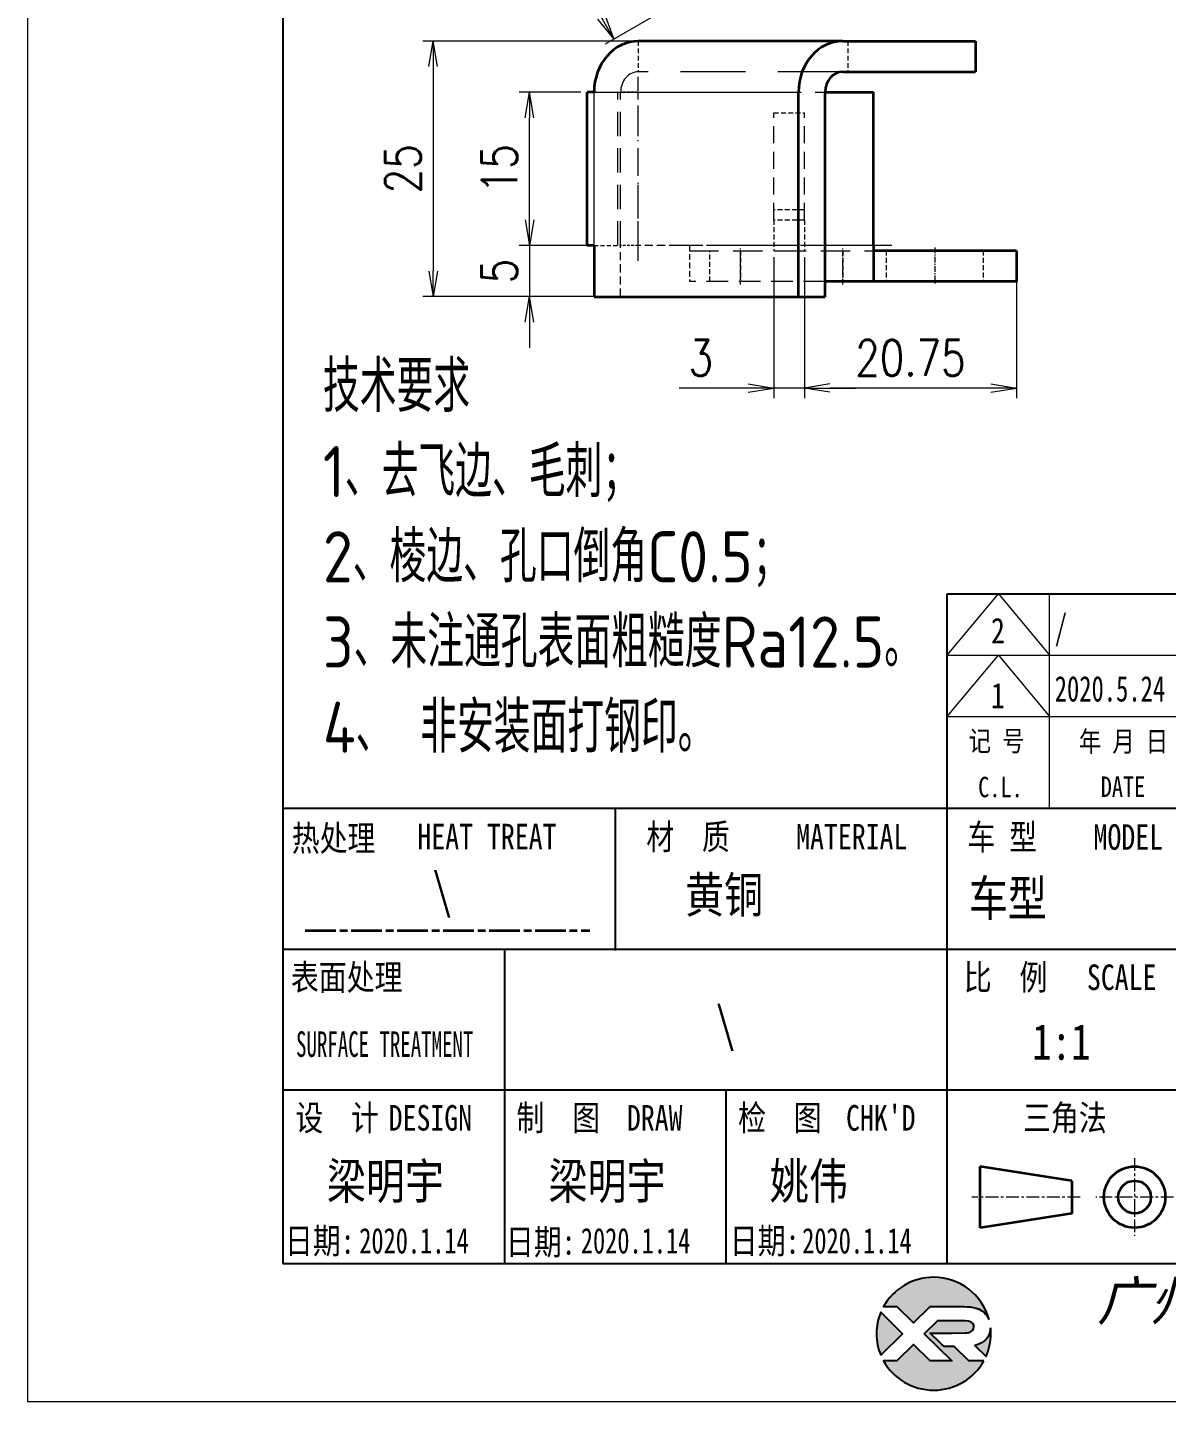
# Model space of a CAD drawing. Header units: millimetres. Extents: x 157477 to 225565, y -101889 to -80453.
# Drawn here: x 157825.9 to 157937.3, y -80930.9 to -80796.5 of the extents above; entities that cross this region are included whole.
import ezdxf
from ezdxf.enums import TextEntityAlignment as Align

# ---------------------------------------------------------------- set-up
doc = ezdxf.new("R2010")
doc.units = ezdxf.units.MM
doc.header["$LTSCALE"] = 0.5
for name, pattern in [('AM_ISO02W050x2', [3.75, 3, -0.75]), ('AM_ISO08W050x2', [9, 6, -0.75, 1.5, -0.75]), ('CENTER', [2, 1.25, -0.25, 0.25, -0.25]), ('DASHDOT', [18.5, 12, -3, 0.5, -3]), ('DASHED', [19.05, 12.7, -6.35])]:
    doc.linetypes.add(name, pattern=pattern)
for name, color, linetype in [('DIM', 3, 'Continuous'), ('layer 1', 7, 'Continuous'), ('图\\M+19E79\\M+195B6\\M+18E9A', 7, 'Continuous'), ('材质', 7, 'Continuous'), ('表面处理', 7, 'Continuous'), ('车型', 7, 'Continuous')]:
    doc.layers.add(name, color=color, linetype=linetype)
for name, color, linetype, lineweight in [('中心线', 2, 'AM_ISO08W050x2', 18), ('图框', 7, 'Continuous', 18), ('标注线', 3, 'Continuous', 18), ('热处理', 7, 'Continuous', 20), ('粗点划线', 6, 'AM_ISO08W050x2', 35), ('虚线', 1, 'AM_ISO02W050x2', 18)]:
    doc.layers.add(name, color=color, linetype=linetype, lineweight=lineweight)
doc.layers.add('打印-禁用', color=7, linetype='Continuous', lineweight=15, plot=False)
doc.styles.add('DIM', font='romans.shx', dxfattribs={"width": 0.8, "bigfont": 'bigfont.shx'})
doc.styles.add('STYLE1', font='')
doc.styles.add('国标', font='simfang.ttf', dxfattribs={"width": 0.8})
doc.styles.add('机械长仿宋', font='gbenor.shx', dxfattribs={"height": 1, "bigfont": 'gbcbig.shx'})
doc.styles.get('STYLE1').set_extended_font_data('SimSun')
doc.dimstyles.new('XR 1-1$0', dxfattribs={"dimtxt": 3.5, "dimasz": 2.5, "dimexe": 1, "dimexo": 0.625, "dimgap": 1.2, "dimtad": 1, "dimzin": 9, "dimdsep": 46, "dimtxsty": 'DIM', "dimblk": 'OPEN', "dimcen": 0, "dimclrd": 8, "dimclre": 8, "dimclrt": 2, "dimazin": 2, "dimtfac": 0.5, "dimtmove": 0, "dimatfit": 3, "dimldrblk": 'OPEN', "dimfxl": 0, "dimtolj": 2, "dimlwd": 18, "dimlwe": 18, "dimarcsym": 0})

# ---------------------------------------------------------------- blocks, each defined once
blk = doc.blocks.new('XR')
at = {"true_color": 0xfc8000}
h = blk.add_hatch(color=30, dxfattribs=at)
h.set_gradient(color1=(252, 128, 0), rotation=240, one_color=1, tint=1, name='INVCURVED')
edge = h.paths.add_edge_path()
edge.add_spline(control_points=[(-434.177, -5928.469), (-433.904, -5928.737), (-433.632, -5929.005), (-433.632, -5929.005), (-433.632, -5929.005), (-433.632, -5929.005), (-433.36, -5928.737), (-433.088, -5928.469)], knot_values=[0.5625, 0.5625, 0.5625, 0.5625, 0.625, 0.625, 0.625, 0.6251, 0.6875, 0.6875, 0.6875, 0.6875], degree=3, periodic=0)
edge.add_spline(control_points=[(-433.088, -5928.469), (-432.816, -5928.201), (-432.544, -5927.933), (-432.544, -5927.933), (-432.544, -5927.933), (-432.544, -5927.933), (-432.038, -5927.933), (-431.532, -5927.933)], knot_values=[0.4375, 0.4375, 0.4375, 0.4375, 0.5, 0.5, 0.5, 0.5001, 0.5625, 0.5625, 0.5625, 0.5625], degree=3, periodic=0)
edge.add_spline(control_points=[(-431.532, -5927.933), (-431.026, -5927.933), (-430.52, -5927.933), (-430.52, -5927.933), (-430.52, -5927.933), (-430, -5927.934), (-429.429, -5927.961), (-429.013, -5928.326)], knot_values=[0.25, 0.25, 0.25, 0.25, 0.3125, 0.3125, 0.3125, 0.3126, 0.4375, 0.4375, 0.4375, 0.4375], degree=3, periodic=0)
edge.add_spline(control_points=[(-429.013, -5928.326), (-428.879, -5928.444), (-428.778, -5928.59), (-428.708, -5928.75)], knot_values=[0.125, 0.125, 0.125, 0.125, 0.25, 0.25, 0.25, 0.25], degree=3, periodic=0)
edge.add_spline(control_points=[(-428.708, -5928.75), (-429.134, -5927.18), (-430.584, -5926.023), (-432.308, -5926.023)], knot_values=[0, 0, 0, 0, 0.125, 0.125, 0.125, 0.125], degree=3, periodic=0)
edge.add_spline(control_points=[(-432.308, -5926.023), (-433.716, -5926.023), (-434.941, -5926.794), (-435.575, -5927.933)], knot_values=[0.875, 0.875, 0.875, 0.875, 1, 1, 1, 1], degree=3, periodic=0)
edge.add_spline(control_points=[(-435.575, -5927.933), (-435.575, -5927.933), (-434.721, -5927.933), (-434.721, -5927.933), (-434.721, -5927.933), (-434.721, -5927.933), (-434.449, -5928.201), (-434.177, -5928.469)], knot_values=[0.6875, 0.6875, 0.6875, 0.6875, 0.8125, 0.8125, 0.8125, 0.8126, 0.875, 0.875, 0.875, 0.875], degree=3, periodic=0)
edge = h.paths.add_edge_path()
edge.add_spline(control_points=[(-434.79, -5929.264), (-435.039, -5929.018), (-435.337, -5928.724), (-435.536, -5928.528)], knot_values=[0.562504, 0.562504, 0.562504, 0.562504, 0.656252, 0.656252, 0.656252, 0.656252], degree=3, periodic=0)
edge.add_spline(control_points=[(-435.536, -5928.528), (-435.669, -5928.397), (-435.758, -5928.31), (-435.758, -5928.31), (-435.758, -5928.31), (-435.936, -5928.74), (-436.035, -5929.211), (-436.035, -5929.705)], knot_values=[0.25, 0.25, 0.25, 0.25, 0.312504, 0.312504, 0.312504, 0.312604, 0.562504, 0.562504, 0.562504, 0.562504], degree=3, periodic=0)
edge.add_spline(control_points=[(-436.035, -5929.705), (-436.035, -5930.199), (-435.936, -5930.67), (-435.758, -5931.1), (-435.758, -5931.1), (-435.404, -5930.751), (-435.05, -5930.403)], knot_values=[0.874998, 0.874998, 0.874998, 0.874998, 1.124998, 1.124998, 1.124998, 1.25, 1.25, 1.25, 1.25], degree=3, periodic=0)
edge.add_spline(control_points=[(-435.05, -5930.403), (-434.696, -5930.054), (-434.342, -5929.705), (-434.342, -5929.705), (-434.342, -5929.705), (-434.342, -5929.705), (-434.342, -5929.705), (-434.342, -5929.705)], knot_values=[0.749878, 0.749878, 0.749878, 0.749878, 0.874875, 0.874875, 0.874875, 0.874936, 0.874998, 0.874998, 0.874998, 0.874998], degree=3, periodic=0)
edge.add_spline(control_points=[(-434.342, -5929.705), (-434.342, -5929.705), (-434.342, -5929.705), (-434.342, -5929.705)], knot_values=[0.749634, 0.749634, 0.749634, 0.749634, 0.749817, 0.749817, 0.749817, 0.749817], degree=3, periodic=0)
edge.add_spline(control_points=[(-434.346, -5929.701), (-434.347, -5929.7), (-434.349, -5929.698), (-434.351, -5929.696)], knot_values=[0.738281, 0.738281, 0.738281, 0.738281, 0.742188, 0.742188, 0.742188, 0.742188], degree=3, periodic=0)
edge.add_spline(control_points=[(-434.351, -5929.696), (-434.357, -5929.69), (-434.366, -5929.682), (-434.377, -5929.671)], knot_values=[0.726563, 0.726563, 0.726563, 0.726563, 0.738281, 0.738281, 0.738281, 0.738281], degree=3, periodic=0)
edge.add_spline(control_points=[(-434.377, -5929.671), (-434.385, -5929.663), (-434.393, -5929.655), (-434.403, -5929.645)], knot_values=[0.718751, 0.718751, 0.718751, 0.718751, 0.726563, 0.726563, 0.726563, 0.726563], degree=3, periodic=0)
edge.add_spline(control_points=[(-434.403, -5929.645), (-434.422, -5929.626), (-434.446, -5929.603), (-434.473, -5929.576)], knot_values=[0.703126, 0.703126, 0.703126, 0.703126, 0.718751, 0.718751, 0.718751, 0.718751], degree=3, periodic=0)
edge.add_spline(control_points=[(-434.473, -5929.576), (-434.5, -5929.55), (-434.53, -5929.52), (-434.563, -5929.487)], knot_values=[0.687501, 0.687501, 0.687501, 0.687501, 0.703126, 0.703126, 0.703126, 0.703126], degree=3, periodic=0)
edge.add_spline(control_points=[(-434.563, -5929.487), (-434.63, -5929.422), (-434.707, -5929.345), (-434.79, -5929.264)], knot_values=[0.656252, 0.656252, 0.656252, 0.656252, 0.687501, 0.687501, 0.687501, 0.687501], degree=3, periodic=0)
at = {"true_color": 0x0348ff}
h = blk.add_hatch(color=160, dxfattribs=at)
h.set_gradient(color1=(3, 72, 255), color2=(0, 41, 153), one_color=1, tint=0.3, name='HEMISPHERICAL')
edge = h.paths.add_edge_path()
edge.add_spline(control_points=[(-432.536, -5929.667), (-432.259, -5929.946), (-431.94, -5930.226), (-431.664, -5930.506), (-431.664, -5930.506), (-431.664, -5930.506), (-431.662, -5930.508), (-431.658, -5930.511)], knot_values=[0.736842, 0.736842, 0.736842, 0.736842, 0.789474, 0.789474, 0.789474, 0.789574, 0.802633, 0.802633, 0.802633, 0.802633], degree=3, periodic=0)
edge.add_spline(control_points=[(-431.658, -5930.511), (-431.655, -5930.515), (-431.65, -5930.519), (-431.646, -5930.524)], knot_values=[0.802633, 0.802633, 0.802633, 0.802633, 0.815791, 0.815791, 0.815791, 0.815791], degree=3, periodic=0)
edge.add_spline(control_points=[(-431.646, -5930.524), (-431.644, -5930.526), (-431.641, -5930.528), (-431.639, -5930.53)], knot_values=[0.815791, 0.815791, 0.815791, 0.815791, 0.82237, 0.82237, 0.82237, 0.82237], degree=3, periodic=0)
edge.add_spline(control_points=[(-431.639, -5930.53), (-431.637, -5930.533), (-431.635, -5930.534), (-431.634, -5930.536)], knot_values=[0.82237, 0.82237, 0.82237, 0.82237, 0.828949, 0.828949, 0.828949, 0.828949], degree=3, periodic=0)
edge.add_spline(control_points=[(-431.628, -5930.542), (-431.628, -5930.542), (-431.628, -5930.542), (-431.628, -5930.542), (-431.628, -5930.542), (-431.628, -5930.542), (-431.587, -5930.542), (-431.525, -5930.542)], knot_values=[0.841901, 0.841901, 0.841901, 0.841901, 0.842105, 0.842105, 0.842105, 0.842205, 0.855264, 0.855264, 0.855264, 0.855264], degree=3, periodic=0)
edge.add_spline(control_points=[(-431.525, -5930.542), (-431.463, -5930.542), (-431.38, -5930.542), (-431.298, -5930.543)], knot_values=[0.855264, 0.855264, 0.855264, 0.855264, 0.868422, 0.868422, 0.868422, 0.868422], degree=3, periodic=0)
edge.add_spline(control_points=[(-431.298, -5930.543), (-431.256, -5930.543), (-431.215, -5930.543), (-431.176, -5930.543)], knot_values=[0.868422, 0.868422, 0.868422, 0.868422, 0.875, 0.875, 0.875, 0.875], degree=3, periodic=0)
edge.add_spline(control_points=[(-431.176, -5930.543), (-431.138, -5930.543), (-431.101, -5930.543), (-431.07, -5930.543)], knot_values=[0.875, 0.875, 0.875, 0.875, 0.881579, 0.881579, 0.881579, 0.881579], degree=3, periodic=0)
edge.add_spline(control_points=[(-431.07, -5930.543), (-431.055, -5930.543), (-431.041, -5930.543), (-431.028, -5930.543)], knot_values=[0.881579, 0.881579, 0.881579, 0.881579, 0.884869, 0.884869, 0.884869, 0.884869], degree=3, periodic=0)
edge.add_spline(control_points=[(-431.028, -5930.543), (-431.016, -5930.543), (-431.005, -5930.543), (-430.996, -5930.543)], knot_values=[0.884869, 0.884869, 0.884869, 0.884869, 0.888158, 0.888158, 0.888158, 0.888158], degree=3, periodic=0)
edge.add_spline(control_points=[(-430.996, -5930.543), (-430.991, -5930.543), (-430.987, -5930.543), (-430.984, -5930.543)], knot_values=[0.888158, 0.888158, 0.888158, 0.888158, 0.889803, 0.889803, 0.889803, 0.889803], degree=3, periodic=0)
edge.add_spline(control_points=[(-430.984, -5930.543), (-430.98, -5930.543), (-430.977, -5930.543), (-430.975, -5930.543)], knot_values=[0.889803, 0.889803, 0.889803, 0.889803, 0.891447, 0.891447, 0.891447, 0.891447], degree=3, periodic=0)
edge.add_spline(control_points=[(-430.975, -5930.543), (-430.973, -5930.543), (-430.972, -5930.543), (-430.971, -5930.543)], knot_values=[0.891447, 0.891447, 0.891447, 0.891447, 0.89227, 0.89227, 0.89227, 0.89227], degree=3, periodic=0)
edge.add_spline(control_points=[(-430.971, -5930.543), (-430.971, -5930.543), (-430.97, -5930.543), (-430.969, -5930.543)], knot_values=[0.89227, 0.89227, 0.89227, 0.89227, 0.893092, 0.893092, 0.893092, 0.893092], degree=3, periodic=0)
edge.add_spline(control_points=[(-430.969, -5930.543), (-430.969, -5930.543), (-430.969, -5930.543), (-430.968, -5930.543)], knot_values=[0.893092, 0.893092, 0.893092, 0.893092, 0.893503, 0.893503, 0.893503, 0.893503], degree=3, periodic=0)
edge.add_spline(control_points=[(-430.968, -5930.543), (-430.968, -5930.543), (-430.968, -5930.543), (-430.968, -5930.543)], knot_values=[0.893503, 0.893503, 0.893503, 0.893503, 0.893914, 0.893914, 0.893914, 0.893914], degree=3, periodic=0)
edge.add_spline(control_points=[(-430.968, -5930.543), (-430.968, -5930.543), (-430.968, -5930.543), (-430.967, -5930.543)], knot_values=[0.893914, 0.893914, 0.893914, 0.893914, 0.89412, 0.89412, 0.89412, 0.89412], degree=3, periodic=0)
edge.add_spline(control_points=[(-430.967, -5930.543), (-430.967, -5930.543), (-430.967, -5930.543), (-430.967, -5930.543)], knot_values=[0.89412, 0.89412, 0.89412, 0.89412, 0.894326, 0.894326, 0.894326, 0.894326], degree=3, periodic=0)
edge.add_spline(control_points=[(-430.967, -5930.543), (-430.967, -5930.543), (-430.967, -5930.543), (-430.967, -5930.543)], knot_values=[0.894428, 0.894428, 0.894428, 0.894428, 0.894531, 0.894531, 0.894531, 0.894531], degree=3, periodic=0)
edge.add_spline(control_points=[(-430.967, -5930.543), (-430.967, -5930.543), (-430.967, -5930.543), (-430.967, -5930.543)], knot_values=[0.894531, 0.894531, 0.894531, 0.894531, 0.894583, 0.894583, 0.894583, 0.894583], degree=3, periodic=0)
edge.add_spline(control_points=[(-430.967, -5930.543), (-430.967, -5930.543), (-430.967, -5930.543), (-430.967, -5930.543), (-430.967, -5930.543), (-430.967, -5930.543), (-430.73, -5930.777), (-430.493, -5931.01)], knot_values=[0.894685, 0.894685, 0.894685, 0.894685, 0.894737, 0.894737, 0.894737, 0.894837, 0.921052, 0.921052, 0.921052, 0.921052], degree=3, periodic=0)
edge.add_spline(control_points=[(-430.493, -5931.01), (-430.257, -5931.244), (-430.02, -5931.477), (-430.02, -5931.477)], knot_values=[0.921052, 0.921052, 0.921052, 0.921052, 0.947368, 0.947368, 0.947368, 0.947368], degree=3, periodic=0)
edge.add_spline(control_points=[(-430.02, -5931.477), (-430.02, -5931.477), (-430.02, -5931.477), (-430.02, -5931.477)], knot_values=[0.947522, 0.947522, 0.947522, 0.947522, 0.947573, 0.947573, 0.947573, 0.947573], degree=3, periodic=0)
edge.add_spline(control_points=[(-430.02, -5931.477), (-430.02, -5931.477), (-430.02, -5931.477), (-430.02, -5931.477)], knot_values=[0.947573, 0.947573, 0.947573, 0.947573, 0.947676, 0.947676, 0.947676, 0.947676], degree=3, periodic=0)
edge.add_spline(control_points=[(-430.02, -5931.477), (-430.019, -5931.477), (-430.019, -5931.477), (-430.019, -5931.477)], knot_values=[0.947676, 0.947676, 0.947676, 0.947676, 0.947779, 0.947779, 0.947779, 0.947779], degree=3, periodic=0)
edge.add_spline(control_points=[(-430.019, -5931.477), (-430.019, -5931.477), (-430.019, -5931.477), (-430.019, -5931.477)], knot_values=[0.947779, 0.947779, 0.947779, 0.947779, 0.947984, 0.947984, 0.947984, 0.947984], degree=3, periodic=0)
edge.add_spline(control_points=[(-430.019, -5931.477), (-430.019, -5931.477), (-430.019, -5931.477), (-430.019, -5931.477)], knot_values=[0.947984, 0.947984, 0.947984, 0.947984, 0.94819, 0.94819, 0.94819, 0.94819], degree=3, periodic=0)
edge.add_spline(control_points=[(-430.019, -5931.477), (-430.019, -5931.477), (-430.018, -5931.477), (-430.018, -5931.477)], knot_values=[0.94819, 0.94819, 0.94819, 0.94819, 0.948601, 0.948601, 0.948601, 0.948601], degree=3, periodic=0)
edge.add_spline(control_points=[(-430.018, -5931.477), (-430.018, -5931.477), (-430.017, -5931.477), (-430.017, -5931.477)], knot_values=[0.948601, 0.948601, 0.948601, 0.948601, 0.949012, 0.949012, 0.949012, 0.949012], degree=3, periodic=0)
edge.add_spline(control_points=[(-430.017, -5931.477), (-430.016, -5931.477), (-430.015, -5931.477), (-430.013, -5931.477)], knot_values=[0.949012, 0.949012, 0.949012, 0.949012, 0.949834, 0.949834, 0.949834, 0.949834], degree=3, periodic=0)
edge.add_spline(control_points=[(-430.013, -5931.477), (-430.012, -5931.477), (-430.01, -5931.477), (-430.009, -5931.477)], knot_values=[0.949834, 0.949834, 0.949834, 0.949834, 0.950657, 0.950657, 0.950657, 0.950657], degree=3, periodic=0)
edge.add_spline(control_points=[(-430.009, -5931.477), (-430.005, -5931.477), (-430.001, -5931.477), (-429.995, -5931.477)], knot_values=[0.950657, 0.950657, 0.950657, 0.950657, 0.952301, 0.952301, 0.952301, 0.952301], degree=3, periodic=0)
edge.add_spline(control_points=[(-429.995, -5931.477), (-429.99, -5931.477), (-429.984, -5931.477), (-429.978, -5931.477)], knot_values=[0.952301, 0.952301, 0.952301, 0.952301, 0.953946, 0.953946, 0.953946, 0.953946], degree=3, periodic=0)
edge.add_spline(control_points=[(-429.978, -5931.477), (-429.964, -5931.477), (-429.948, -5931.477), (-429.929, -5931.477)], knot_values=[0.953946, 0.953946, 0.953946, 0.953946, 0.957236, 0.957236, 0.957236, 0.957236], degree=3, periodic=0)
edge.add_spline(control_points=[(-429.929, -5931.477), (-429.911, -5931.477), (-429.89, -5931.477), (-429.867, -5931.477)], knot_values=[0.957236, 0.957236, 0.957236, 0.957236, 0.960525, 0.960525, 0.960525, 0.960525], degree=3, periodic=0)
edge.add_spline(control_points=[(-429.867, -5931.477), (-429.821, -5931.477), (-429.767, -5931.477), (-429.71, -5931.477)], knot_values=[0.960525, 0.960525, 0.960525, 0.960525, 0.967104, 0.967104, 0.967104, 0.967104], degree=3, periodic=0)
edge.add_spline(control_points=[(-429.71, -5931.477), (-429.653, -5931.477), (-429.591, -5931.477), (-429.53, -5931.477)], knot_values=[0.967104, 0.967104, 0.967104, 0.967104, 0.973683, 0.973683, 0.973683, 0.973683], degree=3, periodic=0)
edge.add_spline(control_points=[(-429.53, -5931.477), (-429.408, -5931.477), (-429.286, -5931.477), (-429.194, -5931.477)], knot_values=[0.973683, 0.973683, 0.973683, 0.973683, 0.98684, 0.98684, 0.98684, 0.98684], degree=3, periodic=0)
edge.add_spline(control_points=[(-429.194, -5931.477), (-429.102, -5931.477), (-429.041, -5931.477), (-429.041, -5931.477), (-429.675, -5932.616), (-430.9, -5933.387), (-432.308, -5933.387)], knot_values=[0.98684, 0.98684, 0.98684, 0.98684, 1, 1, 1, 1.052632, 1.052632, 1.052632, 1.052632], degree=3, periodic=0)
edge.add_spline(control_points=[(-432.308, -5933.387), (-433.716, -5933.387), (-434.941, -5932.616), (-435.575, -5931.477), (-435.575, -5931.477), (-435.575, -5931.477), (-435.361, -5931.477), (-435.148, -5931.477)], knot_values=[0.052632, 0.052632, 0.052632, 0.052632, 0.105263, 0.105263, 0.105263, 0.105363, 0.131579, 0.131579, 0.131579, 0.131579], degree=3, periodic=0)
edge.add_spline(control_points=[(-435.148, -5931.477), (-434.934, -5931.477), (-434.721, -5931.477), (-434.721, -5931.477), (-434.721, -5931.477), (-434.721, -5931.477), (-434.449, -5931.209), (-434.176, -5930.941)], knot_values=[0.131579, 0.131579, 0.131579, 0.131579, 0.157895, 0.157895, 0.157895, 0.157995, 0.184211, 0.184211, 0.184211, 0.184211], degree=3, periodic=0)
edge.add_spline(control_points=[(-434.176, -5930.941), (-433.904, -5930.673), (-433.632, -5930.405), (-433.632, -5930.405), (-433.632, -5930.405), (-433.632, -5930.405), (-433.36, -5930.673), (-433.088, -5930.941)], knot_values=[0.184211, 0.184211, 0.184211, 0.184211, 0.210526, 0.210526, 0.210526, 0.210626, 0.236842, 0.236842, 0.236842, 0.236842], degree=3, periodic=0)
edge.add_spline(control_points=[(-433.088, -5930.941), (-432.816, -5931.209), (-432.544, -5931.477), (-432.544, -5931.477), (-432.544, -5931.477), (-432.544, -5931.477), (-432.189, -5931.477), (-431.834, -5931.477)], knot_values=[0.236842, 0.236842, 0.236842, 0.236842, 0.263158, 0.263158, 0.263158, 0.263258, 0.289474, 0.289474, 0.289474, 0.289474], degree=3, periodic=0)
edge.add_spline(control_points=[(-431.834, -5931.477), (-431.479, -5931.477), (-431.124, -5931.477), (-431.124, -5931.477), (-431.124, -5931.477), (-431.124, -5931.477), (-431.574, -5931.034), (-432.023, -5930.591)], knot_values=[0.289474, 0.289474, 0.289474, 0.289474, 0.315789, 0.315789, 0.315789, 0.315889, 0.342105, 0.342105, 0.342105, 0.342105], degree=3, periodic=0)
edge.add_spline(control_points=[(-432.023, -5930.591), (-432.473, -5930.148), (-432.923, -5929.705), (-432.923, -5929.705), (-432.923, -5929.705), (-432.923, -5929.705), (-432.714, -5929.499), (-432.505, -5929.293)], knot_values=[0.342105, 0.342105, 0.342105, 0.342105, 0.368421, 0.368421, 0.368421, 0.368521, 0.394737, 0.394737, 0.394737, 0.394737], degree=3, periodic=0)
edge.add_spline(control_points=[(-432.505, -5929.293), (-432.296, -5929.087), (-432.087, -5928.881), (-432.087, -5928.881)], knot_values=[0.394737, 0.394737, 0.394737, 0.394737, 0.421053, 0.421053, 0.421053, 0.421053], degree=3, periodic=0)
edge.add_spline(control_points=[(-432.087, -5928.881), (-432.087, -5928.881), (-432.057, -5928.855), (-432.057, -5928.855)], knot_values=[0.421053, 0.421053, 0.421053, 0.421053, 0.473684, 0.473684, 0.473684, 0.473684], degree=3, periodic=0)
edge.add_spline(control_points=[(-432.057, -5928.855), (-432.057, -5928.855), (-432.057, -5928.855), (-432.057, -5928.855), (-432.057, -5928.855), (-432.057, -5928.855), (-430.403, -5928.855), (-430.262, -5928.855)], knot_values=[0.473684, 0.473684, 0.473684, 0.473684, 0.5, 0.5, 0.5, 0.5001, 0.526316, 0.526316, 0.526316, 0.526316], degree=3, periodic=0)
edge.add_spline(control_points=[(-430.262, -5928.855), (-429.538, -5928.855), (-429.618, -5929.401), (-429.833, -5929.547)], knot_values=[0.526316, 0.526316, 0.526316, 0.526316, 0.578947, 0.578947, 0.578947, 0.578947], degree=3, periodic=0)
edge.add_spline(control_points=[(-429.833, -5929.547), (-429.935, -5929.616), (-430.078, -5929.65), (-430.262, -5929.65), (-430.262, -5929.65), (-430.262, -5929.65), (-430.485, -5929.654), (-430.708, -5929.658)], knot_values=[0.578947, 0.578947, 0.578947, 0.578947, 0.631579, 0.631579, 0.631579, 0.631679, 0.657895, 0.657895, 0.657895, 0.657895], degree=3, periodic=0)
edge.add_spline(control_points=[(-430.708, -5929.658), (-430.93, -5929.663), (-431.153, -5929.667), (-431.153, -5929.667), (-431.153, -5929.667), (-431.153, -5929.667), (-432.536, -5929.667), (-432.536, -5929.667)], knot_values=[0.657895, 0.657895, 0.657895, 0.657895, 0.684211, 0.684211, 0.684211, 0.684311, 0.736842, 0.736842, 0.736842, 0.736842], degree=3, periodic=0)
edge = h.paths.add_edge_path()
edge.add_spline(control_points=[(-428.601, -5929.324), (-428.614, -5929.668), (-428.762, -5930.004), (-429.056, -5930.22)], knot_values=[0.8, 0.8, 0.8, 0.8, 1, 1, 1, 1], degree=3, periodic=0)
edge.add_spline(control_points=[(-429.056, -5930.22), (-429.22, -5930.339), (-429.415, -5930.425), (-429.614, -5930.479)], knot_values=[0.6, 0.6, 0.6, 0.6, 0.8, 0.8, 0.8, 0.8], degree=3, periodic=0)
edge.add_spline(control_points=[(-429.614, -5930.479), (-429.614, -5930.479), (-428.895, -5931.186), (-428.895, -5931.186), (-428.895, -5931.186), (-428.694, -5930.733), (-428.581, -5930.232), (-428.581, -5929.705)], knot_values=[0.2, 0.2, 0.2, 0.2, 0.4, 0.4, 0.4, 0.4001, 0.6, 0.6, 0.6, 0.6], degree=3, periodic=0)
edge.add_spline(control_points=[(-428.581, -5929.705), (-428.581, -5929.576), (-428.588, -5929.449), (-428.601, -5929.324)], knot_values=[0, 0, 0, 0, 0.2, 0.2, 0.2, 0.2], degree=3, periodic=0)
at = {"layer": 'layer 1', "color": 30}
for points, knots in [([(-432.308, -5926.023), (-430.584, -5926.023), (-429.134, -5927.18), (-428.708, -5928.75), (-428.708, -5928.75), (-428.778, -5928.59), (-428.879, -5928.444), (-429.013, -5928.326), (-429.013, -5928.326), (-429.429, -5927.961), (-430, -5927.934), (-430.52, -5927.933), (-430.52, -5927.933), (-430.52, -5927.933), (-432.544, -5927.933), (-432.544, -5927.933), (-432.544, -5927.933), (-432.544, -5927.933), (-433.632, -5929.005), (-433.632, -5929.005), (-433.632, -5929.005), (-433.632, -5929.005), (-434.721, -5927.933), (-434.721, -5927.933), (-434.721, -5927.933), (-434.721, -5927.933), (-435.575, -5927.933), (-435.575, -5927.933), (-435.575, -5927.933), (-434.941, -5926.794), (-433.716, -5926.023), (-432.308, -5926.023)], [0, 0, 0, 0, 0.125, 0.125, 0.125, 0.125, 0.25, 0.25, 0.25, 0.25, 0.375, 0.375, 0.375, 0.375, 0.5, 0.5, 0.5, 0.5, 0.625, 0.625, 0.625, 0.625, 0.75, 0.75, 0.75, 0.75, 0.875, 0.875, 0.875, 0.875, 1, 1, 1, 1]), ([(-435.758, -5931.1), (-435.936, -5930.67), (-436.035, -5930.199), (-436.035, -5929.705), (-436.035, -5929.705), (-436.035, -5929.211), (-435.936, -5928.74), (-435.758, -5928.31), (-435.758, -5928.31), (-435.758, -5928.31), (-434.342, -5929.705), (-434.342, -5929.705), (-434.342, -5929.705), (-434.342, -5929.705), (-435.758, -5931.1), (-435.758, -5931.1)], [0, 0, 0, 0, 0.25, 0.25, 0.25, 0.25, 0.5, 0.5, 0.5, 0.5, 0.75, 0.75, 0.75, 0.75, 1, 1, 1, 1])]:
    blk.add_open_spline(points, degree=3, knots=knots, dxfattribs=at)
at = {"layer": 'layer 1', "color": 154}
for points, knots in [([(-429.041, -5931.477), (-429.675, -5932.616), (-430.9, -5933.387), (-432.308, -5933.387), (-432.308, -5933.387), (-433.716, -5933.387), (-434.941, -5932.616), (-435.575, -5931.477), (-435.575, -5931.477), (-435.575, -5931.477), (-434.721, -5931.477), (-434.721, -5931.477), (-434.721, -5931.477), (-434.721, -5931.477), (-433.632, -5930.405), (-433.632, -5930.405), (-433.632, -5930.405), (-433.632, -5930.405), (-432.544, -5931.477), (-432.544, -5931.477), (-432.544, -5931.477), (-432.544, -5931.477), (-431.124, -5931.477), (-431.124, -5931.477), (-431.124, -5931.477), (-431.124, -5931.477), (-432.923, -5929.705), (-432.923, -5929.705), (-432.923, -5929.705), (-432.923, -5929.705), (-432.087, -5928.881), (-432.087, -5928.881), (-432.087, -5928.881), (-432.087, -5928.881), (-432.057, -5928.855), (-432.057, -5928.855), (-432.057, -5928.855), (-432.057, -5928.855), (-430.403, -5928.855), (-430.262, -5928.855), (-430.262, -5928.855), (-429.538, -5928.855), (-429.618, -5929.401), (-429.833, -5929.547), (-429.833, -5929.547), (-429.935, -5929.616), (-430.078, -5929.65), (-430.262, -5929.65), (-430.262, -5929.65), (-430.262, -5929.65), (-431.153, -5929.667), (-431.153, -5929.667), (-431.153, -5929.667), (-431.153, -5929.667), (-432.536, -5929.667), (-432.536, -5929.667), (-432.536, -5929.667), (-432.259, -5929.946), (-431.94, -5930.226), (-431.664, -5930.506), (-431.664, -5930.506), (-431.664, -5930.506), (-431.628, -5930.542), (-431.628, -5930.542), (-431.628, -5930.542), (-431.628, -5930.542), (-430.967, -5930.543), (-430.967, -5930.543), (-430.967, -5930.543), (-430.967, -5930.543), (-430.02, -5931.477), (-430.02, -5931.477), (-430.02, -5931.477), (-430.02, -5931.477), (-429.041, -5931.477), (-429.041, -5931.477)], [0, 0, 0, 0, 0.052632, 0.052632, 0.052632, 0.052632, 0.105263, 0.105263, 0.105263, 0.105263, 0.157895, 0.157895, 0.157895, 0.157895, 0.210526, 0.210526, 0.210526, 0.210526, 0.263158, 0.263158, 0.263158, 0.263158, 0.315789, 0.315789, 0.315789, 0.315789, 0.368421, 0.368421, 0.368421, 0.368421, 0.421053, 0.421053, 0.421053, 0.421053, 0.473684, 0.473684, 0.473684, 0.473684, 0.526316, 0.526316, 0.526316, 0.526316, 0.578947, 0.578947, 0.578947, 0.578947, 0.631579, 0.631579, 0.631579, 0.631579, 0.684211, 0.684211, 0.684211, 0.684211, 0.736842, 0.736842, 0.736842, 0.736842, 0.789474, 0.789474, 0.789474, 0.789474, 0.842105, 0.842105, 0.842105, 0.842105, 0.894737, 0.894737, 0.894737, 0.894737, 0.947368, 0.947368, 0.947368, 0.947368, 1, 1, 1, 1]), ([(-428.601, -5929.324), (-428.588, -5929.449), (-428.581, -5929.576), (-428.581, -5929.705), (-428.581, -5929.705), (-428.581, -5930.232), (-428.694, -5930.733), (-428.895, -5931.186), (-428.895, -5931.186), (-428.895, -5931.186), (-429.614, -5930.479), (-429.614, -5930.479), (-429.614, -5930.479), (-429.415, -5930.425), (-429.22, -5930.339), (-429.056, -5930.22), (-429.056, -5930.22), (-428.762, -5930.004), (-428.614, -5929.668), (-428.601, -5929.324)], [0, 0, 0, 0, 0.2, 0.2, 0.2, 0.2, 0.4, 0.4, 0.4, 0.4, 0.6, 0.6, 0.6, 0.6, 0.8, 0.8, 0.8, 0.8, 1, 1, 1, 1])]:
    blk.add_open_spline(points, degree=3, knots=knots, dxfattribs=at)
blk = doc.blocks.new('GZDEH零件A4图框V01版')
at = {"layer": '中心线', "color": 1, "linetype": 'CENTER', "lineweight": 5, "ltscale": 2}
for p, q in [((108.33, 23.8), (108.33, 16.2)), ((103, 20), (92.4, 20)), ((112.13, 20), (104.53, 20))]:
    blk.add_line(p, q, dxfattribs=at)
at = {"layer": '图\\M+19E79\\M+195B6\\M+18E9A', "linetype": 'Continuous'}
for p, q in [((25, 292), (25, 13.5)), ((90, 79), (205, 79)), ((90, 13.5), (90, 79)), ((25, 13.5), (205, 13.5))]:
    blk.add_line(p, q, dxfattribs=at)
at = {"layer": '图\\M+19E79\\M+195B6\\M+18E9A', "color": 9}
for p, q in [((205, 58), (25, 58)), ((57.5, 58), (57.5, 44.11)), ((25, 44.25), (205, 44.25)), ((46.68, 44.25), (46.68, 30.5)), ((25, 30.5), (205, 30.5)), ((46.68, 30.5), (46.68, 13.5)), ((46.68, 30.5), (46.68, 13.5)), ((68.34, 30.5), (68.34, 13.5)), ((68.34, 30.5), (68.34, 13.5))]:
    blk.add_line(p, q, dxfattribs=at)
at = {"layer": '图框', "color": 9}
for p, q in [((90, 73), (95, 79)), ((95, 79), (100, 73)), ((100, 58), (100, 79)), ((90, 73), (205, 73)), ((90, 67), (95, 73)), ((95, 73), (100, 67)), ((90, 67), (205, 67))]:
    blk.add_line(p, q, dxfattribs=at)
at = {"layer": '图框', "color": 2, "linetype": 'ByBlock', "lineweight": 35}
for p, q in [((102.2, 21.6), (93.2, 23)), ((93.2, 17), (93.2, 23)), ((102.2, 21.6), (102.2, 18.4)), ((102.2, 18.4), (93.2, 17))]:
    blk.add_line(p, q, dxfattribs=at)
for radius in [3, 1.6]:
    blk.add_circle((108.33, 20), radius, dxfattribs=at)
at = {"layer": '打印-禁用', "linetype": 'Continuous'}
for p, q in [((0, 297), (0, 0)), ((0, 0), (210, 0))]:
    blk.add_line(p, q, dxfattribs=at)
at = {"layer": 'DIM', "xscale": 1.5, "yscale": 1.5, "zscale": 1.5}
blk.add_blockref('XR', (737.13, 8901.19), dxfattribs=at)
at = {"layer": '图\\M+19E79\\M+195B6\\M+18E9A', "color": 9, "style": '国标'}
for s, width, p in [('热处理', 0.8, (25.86, 53.85)), ('材  质', 0.8, (60.55, 54)), ('表面处理', 0.8, (25.78, 40.25)), ('比  例\u3000', 0.8, (91.61, 40.25)), ('SCALE', 0.8, (103.66, 40.25)), ('SURFACE TREATMENT', 0.6, (26.28, 33.71)), (' DESIGN', 0.8, (33.98, 26.5)), (' DRAW', 0.8, (57.29, 26.5)), ("CHK'D", 0.8, (80.09, 26.5)), ('三角法', 0.8, (97.41, 26.5))]:
    blk.add_text(s, height=2.5, dxfattribs=dict(at, width=width)).set_placement(p)
at = {"layer": '图\\M+19E79\\M+195B6\\M+18E9A', "color": 9, "style": '国标', "width": 0.8}
for s, p in [('HEAT TREAT', (44.96, 54.01)), ('MATERIAL', (80.65, 54)), ('设  计', (30.3, 26.5)), ('制  图', (51.94, 26.5)), ('检  图', (73.62, 26.5)), ('日期:', (28.6, 14.46)), ('日期:', (50.22, 14.36)), ('日期:', (72.13, 14.46))]:
    blk.add_text(s, height=2.5, dxfattribs=at).set_placement(p, align=Align.CENTER)
for s, p in [('车 型', (95.38, 55.27)), ('MODEL', (107.71, 55.22))]:
    blk.add_text(s, height=2.5, dxfattribs=at).set_placement(p, align=Align.MIDDLE)
at = {"layer": '图\\M+19E79\\M+195B6\\M+18E9A', "color": 7, "lineweight": -3, "style": 'STYLE1', "oblique": 15}
blk.add_text('广州熙锐自动化设备有限公司 ', height=3.8, dxfattribs=at).set_placement((104.67, 7.95))
at = {"layer": '图框', "color": 9, "style": '国标', "width": 0.8}
for s, p in [('年 月 日', (107.24, 63.57)), ('记 号', (94.82, 63.62)), ('C.L.', (95.2, 59.11)), ('DATE', (107.19, 59.14))]:
    blk.add_text(s, height=2, dxfattribs=at).set_placement(p, align=Align.CENTER)
blk = doc.blocks.new('DEH A4')
at = {"layer": '图框'}
blk.add_blockref('GZDEH零件A4图框V01版', (0, 0), dxfattribs=at)
blk = doc.blocks.new('_Open')
at = {"color": 0, "linetype": 'ByBlock', "lineweight": -2}
for p, q in [((-1, 0.167), (0, 0)), ((-1, -0.167), (0, 0)), ((0, 0), (-1, 0))]:
    blk.add_line(p, q, dxfattribs=at)
blk = doc.blocks.new('*D19')
at = {"layer": 'Defpoints', "color": 0, "transparency": 16777216}
for p in [(157901.88, -80818.29), (157922.63, -80819.79), (157901.88, -80831.73)]:
    blk.add_point(p, dxfattribs=at)
at = {"layer": '标注线', "color": 8, "lineweight": 18, "transparency": 16777216}
for p, q in [((157901.88, -80818.92), (157901.88, -80832.73)), ((157922.63, -80820.42), (157922.63, -80832.73)), ((157920.13, -80831.73), (157904.38, -80831.73))]:
    blk.add_line(p, q, dxfattribs=at)
at = {"layer": '标注线', "color": 8, "linetype": 'ByBlock', "lineweight": 18, "transparency": 16777216, "xscale": 2.5, "yscale": 2.5, "zscale": 2.5, "rotation": 180}
blk.add_blockref('_Open', (157901.88, -80831.73), dxfattribs=at)
at = {"layer": '标注线', "color": 8, "linetype": 'ByBlock', "lineweight": 18, "transparency": 16777216, "xscale": 2.5, "yscale": 2.5, "zscale": 2.5}
blk.add_blockref('_Open', (157922.63, -80831.73), dxfattribs=at)
at = {"layer": '标注线', "color": 2, "transparency": 16777216, "insert": (157912.26, -80828.78), "char_height": 3.5, "attachment_point": 5, "style": 'DIM'}
blk.add_mtext('\\A2;20.75', dxfattribs=at)
blk = doc.blocks.new('*D20')
at = {"layer": 'Defpoints', "color": 0, "transparency": 16777216}
for p in [(157898.88, -80818.29), (157901.88, -80818.29), (157898.88, -80831.73)]:
    blk.add_point(p, dxfattribs=at)
at = {"layer": '标注线', "color": 8, "lineweight": 18, "transparency": 16777216}
for p, q in [((157898.88, -80818.92), (157898.88, -80832.73)), ((157901.88, -80818.92), (157901.88, -80832.73)), ((157896.38, -80831.73), (157889.62, -80831.73)), ((157901.88, -80831.73), (157898.88, -80831.73)), ((157904.38, -80831.73), (157906.88, -80831.73))]:
    blk.add_line(p, q, dxfattribs=at)
at = {"layer": '标注线', "color": 8, "linetype": 'ByBlock', "lineweight": 18, "transparency": 16777216, "xscale": 2.5, "yscale": 2.5, "zscale": 2.5}
blk.add_blockref('_Open', (157898.88, -80831.73), dxfattribs=at)
at = {"layer": '标注线', "color": 8, "linetype": 'ByBlock', "lineweight": 18, "transparency": 16777216, "xscale": 2.5, "yscale": 2.5, "zscale": 2.5, "rotation": 180}
blk.add_blockref('_Open', (157901.88, -80831.73), dxfattribs=at)
at = {"layer": '标注线', "color": 2, "transparency": 16777216, "insert": (157891.75, -80828.78), "char_height": 3.5, "attachment_point": 5, "style": 'DIM'}
blk.add_mtext('\\A2;3', dxfattribs=at)
blk = doc.blocks.new('*D30')
at = {"layer": 'Defpoints', "color": 0, "transparency": 16777216}
for p in [(157882.6, -80751.78), (157863.24, -80762.96), (157902.6, -80786.43)]:
    blk.add_point(p, dxfattribs=at)
at = {"layer": '标注线', "color": 8, "lineweight": 18, "transparency": 16777216}
for p, q in [((157882.06, -80752.1), (157862.38, -80763.46)), ((157881.99, -80795.44), (157864.49, -80765.13)), ((157902.06, -80786.74), (157882.38, -80798.1))]:
    blk.add_line(p, q, dxfattribs=at)
at = {"layer": '标注线', "color": 8, "linetype": 'ByBlock', "lineweight": 18, "transparency": 16777216, "xscale": 2.5, "yscale": 2.5, "zscale": 2.5}
for p, rotation in [((157863.24, -80762.96), 119.9999999997126), ((157883.24, -80797.6), 299.9999999997125)]:
    blk.add_blockref('_Open', p, dxfattribs=dict(at, rotation=rotation))
at = {"layer": '标注线', "color": 2, "transparency": 16777216, "insert": (157875.8, -80778.81), "char_height": 3.5, "attachment_point": 5, "rotation": 300, "style": 'DIM'}
blk.add_mtext('\\A2;40', dxfattribs=at)
blk = doc.blocks.new('*D44')
at = {"layer": 'Defpoints', "color": 0, "transparency": 16777216}
for p in [(157885.63, -80797.79), (157865.55, -80822.79), (157885.63, -80822.79)]:
    blk.add_point(p, dxfattribs=at)
at = {"layer": '标注线', "color": 8, "lineweight": 18, "transparency": 16777216}
for p, q in [((157885.01, -80797.79), (157864.55, -80797.79)), ((157865.55, -80800.29), (157865.55, -80820.29)), ((157885.01, -80822.79), (157864.55, -80822.79))]:
    blk.add_line(p, q, dxfattribs=at)
at = {"layer": '标注线', "color": 8, "lineweight": 18, "transparency": 16777216, "xscale": 2.5, "yscale": 2.5, "zscale": 2.5}
for p, rotation in [((157865.55, -80797.79), 90), ((157865.55, -80822.79), 270)]:
    blk.add_blockref('_Open', p, dxfattribs=dict(at, rotation=rotation))
at = {"layer": '标注线', "color": 2, "transparency": 16777216, "insert": (157862.6, -80810.29), "char_height": 3.5, "attachment_point": 5, "rotation": 90, "style": 'DIM'}
blk.add_mtext('\\A2;25', dxfattribs=at)
blk = doc.blocks.new('*D45')
at = {"layer": 'Defpoints', "color": 0, "transparency": 16777216}
for p in [(157881.3, -80817.79), (157874.99, -80822.79), (157881.3, -80822.79)]:
    blk.add_point(p, dxfattribs=at)
at = {"layer": '标注线', "color": 8, "lineweight": 18, "transparency": 16777216}
for p, q in [((157874.99, -80815.29), (157874.99, -80812.79)), ((157880.68, -80817.79), (157873.99, -80817.79)), ((157874.99, -80817.79), (157874.99, -80822.79)), ((157880.68, -80822.79), (157873.99, -80822.79)), ((157874.99, -80825.29), (157874.99, -80827.79))]:
    blk.add_line(p, q, dxfattribs=at)
at = {"layer": '标注线', "color": 8, "lineweight": 18, "transparency": 16777216, "xscale": 2.5, "yscale": 2.5, "zscale": 2.5}
for p, rotation in [((157874.99, -80817.79), 270), ((157874.99, -80822.79), 90)]:
    blk.add_blockref('_Open', p, dxfattribs=dict(at, rotation=rotation))
at = {"layer": '标注线', "color": 2, "transparency": 16777216, "insert": (157872.04, -80820.29), "char_height": 3.5, "attachment_point": 5, "rotation": 90, "style": 'DIM'}
blk.add_mtext('\\A2;5', dxfattribs=at)
blk = doc.blocks.new('*D46')
at = {"layer": 'Defpoints', "color": 0, "transparency": 16777216}
for p in [(157874.99, -80802.79), (157880.63, -80802.79), (157880.63, -80817.79)]:
    blk.add_point(p, dxfattribs=at)
at = {"layer": '标注线', "color": 8, "lineweight": 18, "transparency": 16777216}
for p, q in [((157880.01, -80802.79), (157873.99, -80802.79)), ((157874.99, -80815.29), (157874.99, -80805.29)), ((157880.01, -80817.79), (157873.99, -80817.79))]:
    blk.add_line(p, q, dxfattribs=at)
at = {"layer": '标注线', "color": 8, "lineweight": 18, "transparency": 16777216, "xscale": 2.5, "yscale": 2.5, "zscale": 2.5}
for p, rotation in [((157874.99, -80802.79), 90), ((157874.99, -80817.79), 270)]:
    blk.add_blockref('_Open', p, dxfattribs=dict(at, rotation=rotation))
at = {"layer": '标注线', "color": 2, "transparency": 16777216, "insert": (157872.04, -80810.29), "char_height": 3.5, "attachment_point": 5, "rotation": 90, "style": 'DIM'}
blk.add_mtext('\\A2;15', dxfattribs=at)

msp = doc.modelspace()

# ---------------------------------------------------------------- linework, layer by layer
at = {"color": 7, "lineweight": 35}
for p, q in [((157905.632, -80797.795), (157885.632, -80797.795)), ((157901.302, -80822.795), (157901.302, -80802.795)), ((157903.9, -80822.795), (157903.9, -80802.795)), ((157881.302, -80822.795), (157901.302, -80822.795))]:
    msp.add_line(p, q, dxfattribs=at)
at = {"color": 7, "lineweight": 35, "ltscale": 0.32476}
for p, q in [((157905.632, -80797.795), (157918.623, -80797.795)), ((157905.632, -80800.795), (157918.623, -80800.795))]:
    msp.add_line(p, q, dxfattribs=at)
at = {"color": 7, "lineweight": 35, "ltscale": 0.075}
for p, q in [((157918.623, -80797.795), (157918.623, -80800.795)), ((157922.632, -80818.295), (157922.632, -80821.295))]:
    msp.add_line(p, q, dxfattribs=at)
at = {"color": 7, "lineweight": 35, "ltscale": 0.016748}
for p, q in [((157881.302, -80802.795), (157880.632, -80802.795)), ((157881.302, -80817.795), (157880.632, -80817.795))]:
    msp.add_line(p, q, dxfattribs=at)
at = {"color": 7, "lineweight": 35, "ltscale": 0.375}
for p, q in [((157880.632, -80817.795), (157880.632, -80802.795)), ((157908.632, -80817.795), (157908.632, -80802.795))]:
    msp.add_line(p, q, dxfattribs=at)
at = {"color": 7, "lineweight": 13}
msp.add_line((157881.302, -80802.795), (157901.302, -80802.795), dxfattribs=at)
at = {"color": 7, "lineweight": 13, "ltscale": 0.375}
msp.add_line((157881.302, -80817.795), (157881.302, -80802.795), dxfattribs=at)
at = {"color": 7, "lineweight": 35, "ltscale": 0.1183}
for p, q in [((157903.9, -80802.795), (157908.632, -80802.795)), ((157908.632, -80821.295), (157903.9, -80821.295))]:
    msp.add_line(p, q, dxfattribs=at)
at = {"color": 7, "lineweight": 35, "ltscale": 0.125}
msp.add_line((157881.302, -80817.795), (157881.302, -80822.795), dxfattribs=at)
at = {"color": 7, "lineweight": 13, "ltscale": 0.1183}
msp.add_line((157908.632, -80817.795), (157903.9, -80817.795), dxfattribs=at)
at = {"color": 7, "lineweight": 35, "ltscale": 0.085867}
msp.add_line((157908.632, -80817.795), (157908.632, -80821.229), dxfattribs=at)
at = {"color": 7, "lineweight": 35, "ltscale": 0.35}
for p, q in [((157922.632, -80818.295), (157908.632, -80818.295)), ((157922.632, -80821.295), (157908.632, -80821.295))]:
    msp.add_line(p, q, dxfattribs=at)
at = {"color": 7, "lineweight": 35, "ltscale": 0.001633}
msp.add_line((157908.632, -80821.229), (157908.632, -80821.295), dxfattribs=at)
at = {"color": 7, "lineweight": 35, "ltscale": 0.064952}
msp.add_line((157901.302, -80822.795), (157903.9, -80822.795), dxfattribs=at)
at = {"color": 7, "lineweight": 35}
for centre, major_axis, start_param, end_param in [((157885.632, -80802.795), (0, 5), 6.2831853, 7.8539816), ((157905.632, -80802.795), (0, 5), 0, 1.5707963), ((157905.632, -80802.795), (0, 2), 6.2831853, 7.8539816)]:
    msp.add_ellipse(centre, major_axis=major_axis, ratio=0.8660254, start_param=start_param, end_param=end_param, dxfattribs=at)
at = {"layer": '中心线', "linetype": 'DASHDOT', "lineweight": 13, "ltscale": 0.45}
msp.add_line((157885.632, -80819.295), (157885.632, -80801.295), dxfattribs=at)
at = {"layer": '中心线', "linetype": 'DASHDOT', "lineweight": 13}
msp.add_line((157910.432, -80817.795), (157888.832, -80817.795), dxfattribs=at)
at = {"layer": '中心线', "linetype": 'DASHDOT', "lineweight": 13, "ltscale": 0.089999}
for p, q in [((157895.632, -80821.595), (157895.632, -80817.995)), ((157905.632, -80821.595), (157905.632, -80817.995))]:
    msp.add_line(p, q, dxfattribs=at)
at = {"layer": '中心线', "linetype": 'DASHDOT', "lineweight": 13, "ltscale": 0.090015}
msp.add_line((157914.632, -80817.995), (157914.632, -80821.595), dxfattribs=at)
at = {"layer": '粗点划线', "linetype": 'AM_ISO08W050x2'}
msp.add_line((157853.04, -80884.797), (157880.901, -80884.797), dxfattribs=at)
at = {"layer": '虚线', "linetype": 'DASHED', "lineweight": 13, "ltscale": 0.075}
for p, q in [((157885.632, -80797.795), (157885.632, -80800.795)), ((157906.123, -80797.795), (157906.123, -80800.795)), ((157898.882, -80804.795), (157901.882, -80804.795)), ((157901.882, -80814.295), (157898.882, -80814.295)), ((157898.882, -80815.295), (157898.882, -80818.295)), ((157901.882, -80815.295), (157898.882, -80815.295)), ((157901.882, -80815.295), (157901.882, -80818.295)), ((157892.632, -80821.295), (157892.632, -80818.295)), ((157895.632, -80818.295), (157895.632, -80821.295)), ((157895.632, -80821.295), (157895.632, -80818.295)), ((157898.882, -80818.295), (157901.882, -80818.295)), ((157905.632, -80818.295), (157905.632, -80821.295)), ((157905.632, -80818.295), (157905.632, -80821.295)), ((157908.632, -80821.295), (157908.632, -80818.295)), ((157909.882, -80818.295), (157909.882, -80821.295)), ((157919.382, -80818.295), (157919.382, -80821.295))]:
    msp.add_line(p, q, dxfattribs=at)
at = {"layer": '虚线', "linetype": 'DASHED', "lineweight": 13}
for p, q in [((157905.632, -80800.795), (157885.632, -80800.795)), ((157883.9, -80802.795), (157903.9, -80802.795))]:
    msp.add_line(p, q, dxfattribs=at)
at = {"layer": '虚线', "linetype": 'DASHED', "lineweight": 13, "ltscale": 0.064952}
for p, q in [((157881.302, -80802.795), (157883.9, -80802.795)), ((157881.302, -80817.795), (157883.9, -80817.795))]:
    msp.add_line(p, q, dxfattribs=at)
at = {"layer": '虚线', "linetype": 'DASHED', "lineweight": 13, "ltscale": 0.375}
for p, q in [((157883.632, -80817.795), (157883.632, -80802.795)), ((157883.9, -80817.795), (157883.9, -80802.795)), ((157885.632, -80817.795), (157885.632, -80802.795)), ((157885.632, -80817.795), (157885.632, -80802.795))]:
    msp.add_line(p, q, dxfattribs=at)
at = {"layer": '虚线', "linetype": 'DASHED', "lineweight": 13, "ltscale": 0.0433}
for p, q in [((157885.632, -80802.795), (157883.9, -80802.795)), ((157885.632, -80817.795), (157883.9, -80817.795))]:
    msp.add_line(p, q, dxfattribs=at)
at = {"layer": '虚线', "linetype": 'DASHED', "lineweight": 13, "ltscale": 0.4567}
msp.add_line((157885.632, -80802.795), (157903.9, -80802.795), dxfattribs=at)
at = {"layer": '虚线', "linetype": 'DASHED', "lineweight": 13, "ltscale": 0.2625}
for p, q in [((157898.882, -80815.295), (157898.882, -80804.795)), ((157901.882, -80815.295), (157901.882, -80804.795))]:
    msp.add_line(p, q, dxfattribs=at)
at = {"layer": '虚线', "linetype": 'DASHED', "lineweight": 13, "ltscale": 0.125}
for p, q in [((157883.9, -80822.795), (157883.9, -80817.795)), ((157890.632, -80817.795), (157885.632, -80817.795))]:
    msp.add_line(p, q, dxfattribs=at)
at = {"layer": '虚线', "linetype": 'DASHED', "lineweight": 13, "ltscale": 0.45}
for p, q in [((157908.632, -80817.795), (157890.632, -80817.795)), ((157890.632, -80818.295), (157908.632, -80818.295))]:
    msp.add_line(p, q, dxfattribs=at)
at = {"layer": '虚线', "linetype": 'DASHED', "lineweight": 13, "ltscale": 0.3317}
for p, q in [((157903.9, -80817.795), (157890.632, -80817.795)), ((157903.9, -80821.295), (157890.632, -80821.295))]:
    msp.add_line(p, q, dxfattribs=at)
at = {"layer": '虚线', "linetype": 'DASHED', "lineweight": 13, "ltscale": 0.0875}
msp.add_line((157890.632, -80817.795), (157890.632, -80821.295), dxfattribs=at)
at = {"layer": '虚线', "linetype": 'DASHED', "lineweight": 13}
msp.add_ellipse((157885.632, -80802.795), major_axis=(0, 2), ratio=0.8660254, start_param=0, end_param=1.5707963, dxfattribs=at)

# ---------------------------------------------------------------- block references
at = {"layer": '图框'}
msp.add_blockref('DEH A4', (157825.865, -80930.869), dxfattribs=at)

# ---------------------------------------------------------------- texts
at = {"layer": '图\\M+19E79\\M+195B6\\M+18E9A', "color": 3, "style": '国标'}
for s, height, width, p in [('/', 2.5, 0.705904, (157926.375, -80856.397)), ('2', 2.5, 0.8, (157920.143, -80856.713)), ('2020.5.24', 2.5, 0.705904, (157926.375, -80862.397)), ('1', 2.5, 0.8, (157920.132, -80863.073)), ('1:1', 3.5, 0.8, (157924.166, -80897.436)), ('梁明宇', 3.5, 0.8, (157855.163, -80911.052)), ('梁明宇', 3.5, 0.8, (157876.843, -80911.052)), ('姚伟', 3.5, 0.8, (157898.503, -80911.052)), ('2020.1.14', 2.5, 0.7, (157858.328, -80916.389)), ('2020.1.14', 2.5, 0.7, (157880.008, -80916.389)), ('2020.1.14', 2.5, 0.7, (157901.668, -80916.389))]:
    msp.add_text(s, height=height, dxfattribs=dict(at, width=width)).set_placement(p)
at = {"layer": '材质', "color": 3, "style": '国标', "width": 0.8}
msp.add_text('黄铜', height=3.5, dxfattribs=at).set_placement((157894.023, -80883.049), align=Align.CENTER)
at = {"layer": '标注线', "color": 2, "insert": (157854.778, -80867.438), "char_height": 5, "width": 114.82461, "attachment_point": 7, "style": '机械长仿宋'}
msp.add_mtext('\\A2;技术要求\\P1、去飞边、毛刺；\\P2、棱边、孔口倒角C0.5；\\P3、未注通孔表面粗糙度Ra12.5。\\P{\\A0;4、\\C3; \\C2;非安装面打钢印。}', dxfattribs=at)
at = {"layer": '热处理', "color": 3, "style": '国标', "width": 0.8}
msp.add_text('\\', height=3.5, dxfattribs=at).set_placement((157866.445, -80882.673), align=Align.CENTER)
at = {"layer": '表面处理', "color": 3, "style": '国标', "width": 0.8}
msp.add_text('\\', height=3.5, dxfattribs=at).set_placement((157894.165, -80895.726), align=Align.CENTER)
at = {"layer": '车型', "color": 3, "style": '国标', "width": 0.8}
msp.add_text('车型', height=3.5, dxfattribs=at).set_placement((157917.97, -80883.373))

# ---------------------------------------------------------------- dimensions: what is measured, and where the dimension line sits
at = {"layer": '标注线'}
dim = msp.add_aligned_dim(p1=(157902.601, -80786.426), p2=(157882.601, -80751.785), distance=22.351, dimstyle='XR 1-1$0', dxfattribs=at)
dim.commit()
dim.dimension.update_dxf_attribs({"geometry": '*D30', "text_midpoint": (157875.799, -80778.806)})
for base, p1, p2, picture, middle in [((157865.553, -80822.795), (157885.632, -80797.795), (157885.632, -80822.795), '*D44', (157862.603, -80810.295)), ((157874.993, -80802.795), (157880.632, -80817.795), (157880.632, -80802.795), '*D46', (157872.043, -80810.295)), ((157874.993, -80822.795), (157881.302, -80817.795), (157881.302, -80822.795), '*D45', (157872.043, -80820.295))]:
    dim = msp.add_linear_dim(base=base, p1=p1, p2=p2, angle=90, dimstyle='XR 1-1$0', dxfattribs=at)
    dim.commit()
    dim.dimension.update_dxf_attribs({"geometry": picture, "text_midpoint": middle})
for base, p1, p2, picture, middle in [((157898.882, -80831.73), (157901.882, -80818.295), (157898.882, -80818.295), '*D20', (157891.749, -80828.78)), ((157901.882, -80831.73), (157922.632, -80819.795), (157901.882, -80818.295), '*D19', (157912.257, -80828.78))]:
    dim = msp.add_linear_dim(base=base, p1=p1, p2=p2, dimstyle='XR 1-1$0', dxfattribs=at)
    dim.commit()
    dim.dimension.update_dxf_attribs({"geometry": picture, "text_midpoint": middle})

doc.saveas('drawing.dxf')
